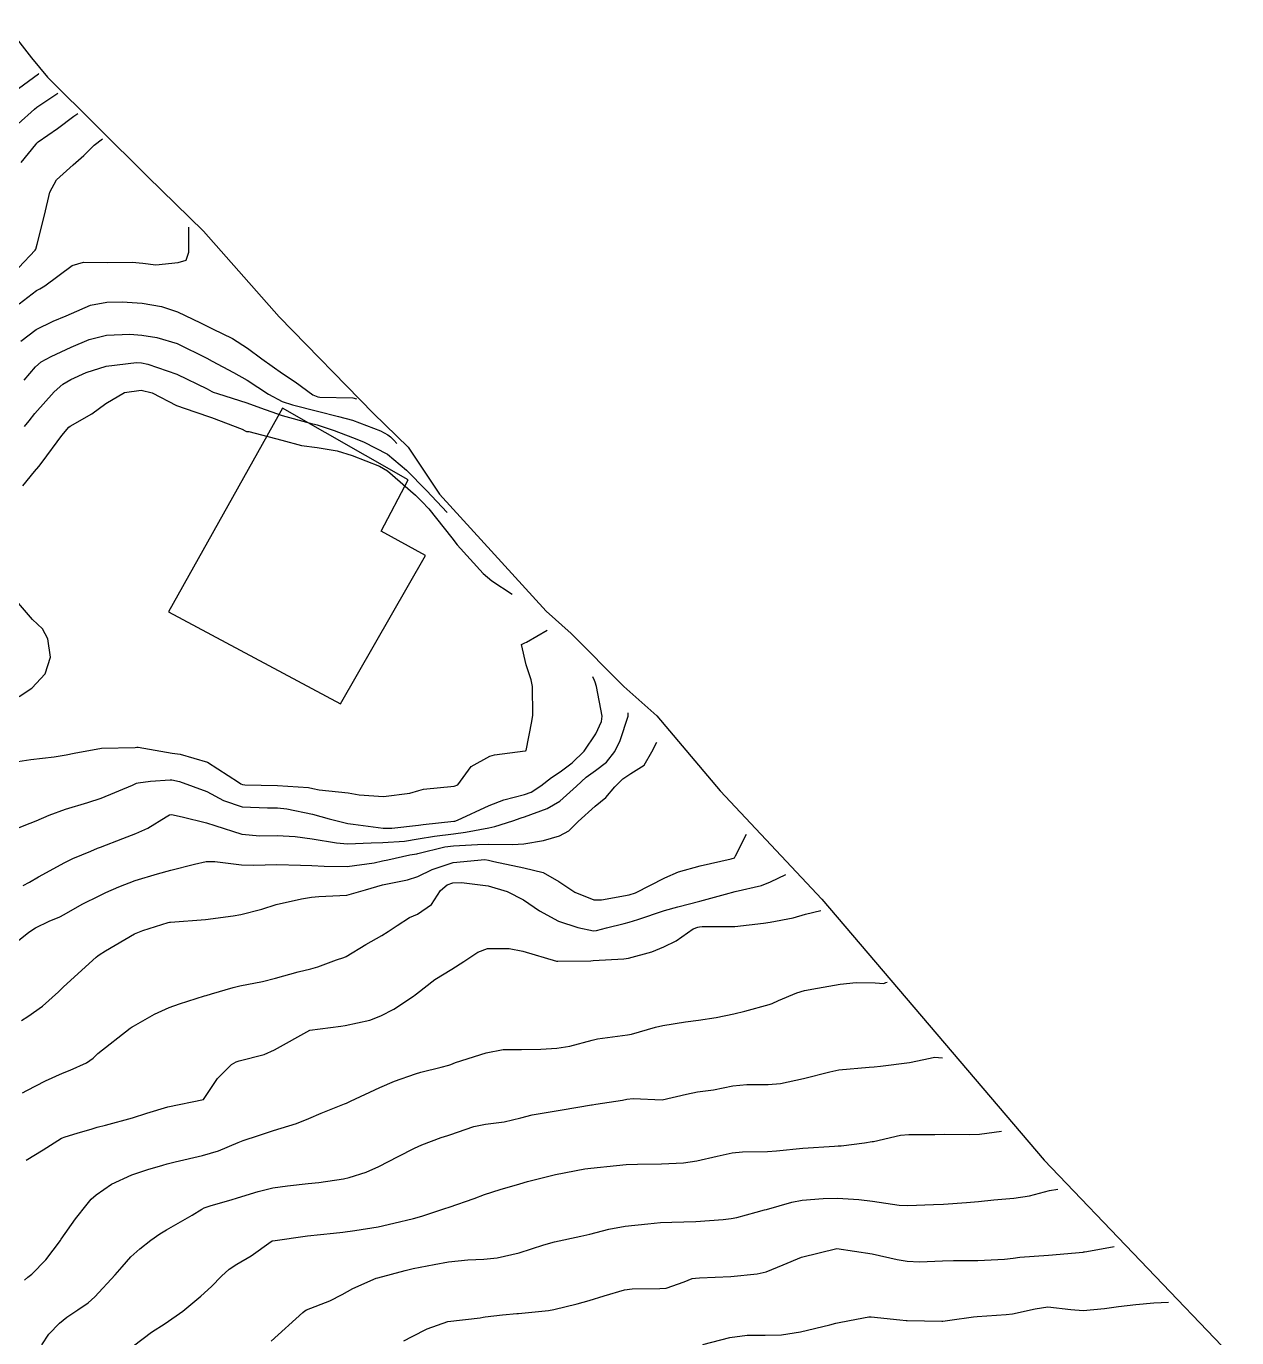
# Model space of a CAD drawing. Header units: metres. Extents: x 307586 to 320046, y 7427249 to 7434250.
# Drawn here: x 319064.4 to 319133, y 7429975.6 to 7430049.9 of the extents above; entities that cross this region are included whole.
import ezdxf

# ---------------------------------------------------------------- set-up
doc = ezdxf.new("R2010")
doc.units = ezdxf.units.M
doc.header["$MEASUREMENT"] = 0
for name, color, linetype in [('Area', 45, 'Continuous'), ('Curvas de Nivel 1m', 11, 'Continuous'), ('Curvas de Nivel 5m', 15, 'Continuous'), ('Edificações', 30, 'Continuous')]:
    doc.layers.add(name, color=color, linetype=linetype)

msp = doc.modelspace()

# ---------------------------------------------------------------- linework, layer by layer
at = {"layer": 'Area'}
msp.add_polyline3d([(319063.313, 7430049.926, 781.017), (319064.706, 7430048.134, 782.448), (319065.615, 7430047.037, 783.597), (319071.282, 7430041.407, 786.737), (319074.456, 7430038.308, 790.967), (319078.747, 7430033.452, 788.787), (319084.092, 7430027.977, 796.027), (319086.063, 7430026.068, 792.028), (319087.826, 7430023.407, 791.898), (319093.878, 7430016.779, 791.897), (319095.294, 7430015.516, 791.986), (319098.274, 7430012.516, 792.296), (319100.143, 7430010.851, 794.197), (319103.734, 7430006.599, 795.587), (319109.499, 7430000.455, 798.737), (319122.097, 7429985.669, 802.197), (319133.018, 7429974.265, 806.188)], dxfattribs=at)
at = {"layer": 'Curvas de Nivel 1m', "flags": 128}
for points, elevation in [([(319063.97, 7430046.406), (319065.118, 7430047.23), (319065.133, 7430047.24)], 783), ([(319063.958, 7430044.394), (319064.892, 7430045.232), (319065.019, 7430045.336), (319065.125, 7430045.414), (319066.213, 7430046.14)], 784), ([(319063.991, 7430036.262), (319064.928, 7430037.231), (319064.958, 7430037.296), (319065.026, 7430037.577), (319065.458, 7430039.224), (319065.757, 7430040.525), (319066.134, 7430041.214), (319067.082, 7430042.066), (319067.688, 7430042.593), (319068.266, 7430043.188), (319068.733, 7430043.55)], 786), ([(319064.023, 7430034.204), (319064.999, 7430034.942), (319065.178, 7430035.049), (319065.461, 7430035.223), (319067.015, 7430036.36), (319067.657, 7430036.553), (319069.017, 7430036.539), (319070.412, 7430036.554), (319071.016, 7430036.497), (319071.753, 7430036.405), (319073.017, 7430036.533), (319073.475, 7430036.669), (319073.635, 7430037.124), (319073.623, 7430038.54)], 787), ([(319064.114, 7430032.085), (319064.968, 7430032.749), (319065.947, 7430033.215), (319066.673, 7430033.509), (319066.98, 7430033.652), (319068.059, 7430034.117), (319068.99, 7430034.29), (319069.855, 7430034.302), (319070.989, 7430034.228), (319072.074, 7430034.051), (319072.982, 7430033.75), (319074.293, 7430033.117), (319074.97, 7430032.786), (319076.109, 7430032.237), (319076.959, 7430031.684), (319077.76, 7430031.072), (319078.945, 7430030.245), (319079.66, 7430029.77), (319080.664, 7430029.034), (319080.931, 7430028.932), (319081.046, 7430028.914), (319082.931, 7430028.861), (319083.123, 7430028.81)], 788), ([(319064.306, 7430029.863), (319064.944, 7430030.632), (319065.269, 7430030.904), (319065.82, 7430031.217), (319066.958, 7430031.748), (319067.977, 7430032.176), (319068.965, 7430032.424), (319070.285, 7430032.479), (319070.966, 7430032.422), (319071.821, 7430032.285), (319072.961, 7430031.94), (319074.648, 7430031.113), (319074.951, 7430030.937), (319076.162, 7430030.309), (319076.941, 7430029.876), (319078.136, 7430029.068), (319078.927, 7430028.655), (319079.499, 7430028.477), (319080.919, 7430028.117), (319082.115, 7430027.818), (319082.912, 7430027.61), (319084.485, 7430026.994), (319084.901, 7430026.781), (319085.064, 7430026.657), (319085.239, 7430026.473), (319085.413, 7430026.29)], 789), ([(319064.216, 7430023.883), (319064.875, 7430024.688), (319065.127, 7430024.978), (319065.323, 7430025.223), (319066.423, 7430026.732), (319066.823, 7430027.201), (319066.904, 7430027.266), (319068.135, 7430027.964), (319068.917, 7430028.55), (319069.983, 7430029.164), (319070.934, 7430029.298), (319071.552, 7430029.144), (319072.922, 7430028.428), (319073.968, 7430028.069), (319074.913, 7430027.751), (319076.646, 7430027.084), (319076.819, 7430026.998), (319076.902, 7430026.969), (319077.028, 7430026.953), (319078.897, 7430026.471), (319080.014, 7430026.163), (319080.893, 7430026.047), (319082.038, 7430025.872), (319082.889, 7430025.595), (319084.427, 7430024.995), (319084.879, 7430024.731), (319086.475, 7430023.349), (319086.832, 7430023.003), (319087.228, 7430022.577), (319088.529, 7430020.943), (319088.829, 7430020.547), (319090.304, 7430018.918), (319090.807, 7430018.503), (319091.953, 7430017.74)], 791), ([(319064.01, 7430011.947), (319064.725, 7430012.418), (319065.493, 7430013.219), (319065.785, 7430014.177), (319065.643, 7430015.217), (319065.334, 7430015.787), (319064.774, 7430016.307), (319063.972, 7430017.238)], 791), ([(319063.692, 7430008.221), (319064.674, 7430008.377), (319065.996, 7430008.53), (319066.677, 7430008.635), (319067.136, 7430008.738), (319068.681, 7430009.013), (319070.587, 7430009.057), (319070.682, 7430009.067), (319070.766, 7430009.066), (319072.679, 7430008.732), (319073.135, 7430008.668), (319074.68, 7430008.232), (319076.441, 7430007.083), (319076.567, 7430006.987), (319076.662, 7430006.954), (319076.795, 7430006.945), (319078.661, 7430006.905), (319080.406, 7430006.779), (319080.66, 7430006.733), (319081.023, 7430006.663), (319082.658, 7430006.479), (319083.287, 7430006.374), (319084.656, 7430006.274), (319086.158, 7430006.468), (319086.66, 7430006.622), (319086.929, 7430006.689), (319088.662, 7430006.865), (319088.874, 7430006.937), (319089.632, 7430007.972), (319090.688, 7430008.57), (319090.96, 7430008.636), (319092.693, 7430008.868), (319092.711, 7430008.872), (319092.742, 7430008.89), (319093.07, 7430010.525), (319093.123, 7430010.886), (319093.11, 7430012.506), (319093.038, 7430012.887), (319092.746, 7430013.747), (319092.485, 7430014.893), (319092.669, 7430014.986), (319092.764, 7430015.025), (319093.933, 7430015.71)], 792), ([(319063.535, 7430004.335), (319064.636, 7430004.771), (319064.969, 7430004.894), (319065.715, 7430005.214), (319066.646, 7430005.555), (319067.907, 7430005.931), (319068.653, 7430006.18), (319070.432, 7430006.925), (319070.662, 7430007.036), (319070.75, 7430007.061), (319071.452, 7430007.142), (319072.568, 7430007.227), (319072.664, 7430007.22), (319073.099, 7430007.126), (319074.657, 7430006.562), (319075.601, 7430006.044), (319076.649, 7430005.687), (319078.083, 7430005.631), (319078.649, 7430005.634), (319079.174, 7430005.578), (319080.645, 7430005.278), (319081.579, 7430005.021), (319082.639, 7430004.755), (319082.937, 7430004.707), (319084.635, 7430004.477), (319085.143, 7430004.475), (319086.638, 7430004.647), (319086.914, 7430004.682), (319088.642, 7430004.876), (319088.697, 7430004.884), (319088.86, 7430004.937), (319090.652, 7430005.771), (319091.477, 7430006.079), (319092.658, 7430006.392), (319093.022, 7430006.523), (319093.574, 7430006.881), (319094.185, 7430007.36), (319094.675, 7430007.677), (319095.352, 7430008.191), (319096.036, 7430008.85), (319096.703, 7430009.834), (319097.015, 7430010.532), (319097.055, 7430010.837), (319096.73, 7430012.507), (319096.656, 7430012.765), (319096.625, 7430012.842), (319096.523, 7430013.05)], 793), ([(319064.242, 7430001.225), (319064.595, 7430001.429), (319065.1, 7430001.717), (319066.606, 7430002.546), (319067.048, 7430002.756), (319068.075, 7430003.185), (319068.456, 7430003.341), (319068.616, 7430003.401), (319069.887, 7430003.898), (319070.628, 7430004.178), (319071.298, 7430004.478), (319072.338, 7430005.133), (319072.533, 7430005.242), (319072.644, 7430005.253), (319073.252, 7430005.124), (319074.638, 7430004.783), (319075.11, 7430004.629), (319076.629, 7430004.146), (319077.652, 7430004.045), (319078.628, 7430004.076), (319079.66, 7430004.012), (319080.626, 7430003.874), (319081.99, 7430003.649), (319082.622, 7430003.604), (319083.963, 7430003.649), (319084.623, 7430003.665), (319085.848, 7430003.748), (319086.627, 7430003.869), (319087.544, 7430004.037), (319088.631, 7430004.162), (319089.316, 7430004.247), (319090.637, 7430004.499), (319090.973, 7430004.572), (319091.986, 7430004.897), (319092.459, 7430005.077), (319092.645, 7430005.133), (319093.938, 7430005.589), (319094.654, 7430006.017), (319095.59, 7430006.856), (319096.146, 7430007.373), (319096.677, 7430007.759), (319097.3, 7430008.218), (319097.78, 7430008.829), (319098.068, 7430009.458), (319098.52, 7430010.822), (319098.523, 7430011.01)], 794), ([(319064.148, 7429993.576), (319064.502, 7429993.817), (319065.329, 7429994.394), (319066.236, 7429995.203), (319066.526, 7429995.485), (319068.37, 7429997.182), (319068.473, 7429997.251), (319068.544, 7429997.298), (319068.898, 7429997.527), (319070.556, 7429998.491), (319071.018, 7429998.686), (319072.457, 7429999.131), (319072.539, 7429999.154), (319072.563, 7429999.158), (319072.598, 7429999.164), (319074.575, 7429999.316), (319076.146, 7429999.516), (319076.578, 7429999.592), (319077.764, 7429999.885), (319078.584, 7430000.159), (319080.023, 7430000.474), (319080.588, 7430000.579), (319080.996, 7430000.619), (319082.59, 7430000.694), (319083.641, 7430000.994), (319084.596, 7430001.267), (319086.012, 7430001.553), (319086.601, 7430001.743), (319087.421, 7430002.136), (319088.609, 7430002.54), (319090.396, 7430002.698), (319090.611, 7430002.673), (319090.921, 7430002.595), (319092.606, 7430002.237), (319093.703, 7430001.973), (319094.599, 7430001.462), (319095.496, 7430000.851), (319096.589, 7430000.428), (319097.011, 7430000.414), (319098.592, 7430000.705), (319098.944, 7430000.815), (319100.602, 7430001.67), (319101.381, 7430002.006), (319102.609, 7430002.347), (319104.362, 7430002.744), (319104.549, 7430002.806), (319104.615, 7430002.906), (319105.233, 7430004.14)], 796), ([(319064.194, 7429989.476), (319064.449, 7429989.62), (319065.511, 7429990.156), (319066.464, 7429990.59), (319066.9, 7429990.762), (319067.832, 7429991.186), (319068.203, 7429991.455), (319068.478, 7429991.71), (319070.312, 7429993.153), (319070.422, 7429993.224), (319070.495, 7429993.269), (319071.691, 7429993.952), (319072.511, 7429994.317), (319073.101, 7429994.534), (319074.521, 7429994.979), (319074.615, 7429995.006), (319074.912, 7429995.096), (319076.15, 7429995.461), (319076.528, 7429995.543), (319077.796, 7429995.802), (319078.532, 7429995.991), (319079.831, 7429996.335), (319080.538, 7429996.511), (319080.936, 7429996.629), (319081.998, 7429997.015), (319082.406, 7429997.151), (319082.546, 7429997.208), (319083.667, 7429997.883), (319084.564, 7429998.407), (319084.924, 7429998.62), (319085.435, 7429998.971), (319086.129, 7429999.413), (319086.579, 7429999.618), (319087.377, 7430000.16), (319087.9, 7430000.947), (319088.274, 7430001.265), (319088.597, 7430001.382), (319089.074, 7430001.409), (319090.596, 7430001.218), (319091.677, 7430000.899), (319092.588, 7430000.414), (319093.502, 7429999.796), (319094.576, 7429999.207), (319095.672, 7429998.849), (319096.57, 7429998.671), (319096.733, 7429998.676), (319097.307, 7429998.833), (319098.309, 7429999.089), (319098.576, 7429999.156), (319099.073, 7429999.308), (319100.583, 7429999.818), (319101.339, 7430000.029), (319102.589, 7430000.349), (319104.037, 7430000.748), (319104.594, 7430000.892), (319106.082, 7430001.241), (319106.6, 7430001.434), (319107.463, 7430001.86)], 797), ([(319064.407, 7429985.66), (319065.365, 7429986.259), (319066.42, 7429986.913), (319066.618, 7429987.001), (319067.309, 7429987.191), (319068.159, 7429987.449), (319068.426, 7429987.531), (319068.913, 7429987.658), (319070.432, 7429988.06), (319071.24, 7429988.337), (319072.439, 7429988.688), (319074.453, 7429989.1), (319075.261, 7429990.296), (319076.04, 7429991.084), (319076.312, 7429991.244), (319076.475, 7429991.296), (319077.89, 7429991.654), (319078.482, 7429991.92), (319080.493, 7429993.03), (319082.239, 7429993.27), (319082.497, 7429993.304), (319083.886, 7429993.606), (319084.506, 7429993.842), (319085.249, 7429994.235), (319086.359, 7429994.962), (319086.451, 7429995.033), (319086.524, 7429995.092), (319087.57, 7429995.913), (319088.539, 7429996.501), (319089.22, 7429996.93), (319090.008, 7429997.462), (319090.554, 7429997.667), (319091.787, 7429997.666), (319092.552, 7429997.516), (319094.461, 7429996.944), (319094.544, 7429996.938), (319096.413, 7429996.973), (319096.545, 7429996.977), (319098.282, 7429997.087), (319098.547, 7429997.12), (319099.876, 7429997.478), (319100.557, 7429997.755), (319101.254, 7429998.091), (319102.217, 7429998.774), (319102.479, 7429998.866), (319102.574, 7429998.886), (319102.714, 7429998.907), (319104.575, 7429998.902), (319106.197, 7429999.103), (319106.577, 7429999.163), (319107.881, 7429999.406), (319108.582, 7429999.617), (319109.453, 7429999.82)], 798), ([(319064.319, 7429978.863), (319064.509, 7429979.03), (319064.739, 7429979.216), (319065.526, 7429980.017), (319066.352, 7429981.126), (319066.379, 7429981.173), (319066.399, 7429981.2), (319067.212, 7429982.344), (319067.864, 7429983.185), (319068.103, 7429983.457), (319068.381, 7429983.712), (319069.239, 7429984.318), (319070.398, 7429984.846), (319070.625, 7429984.922), (319071.301, 7429985.141), (319072.151, 7429985.387), (319072.406, 7429985.458), (319072.857, 7429985.573), (319074.411, 7429985.94), (319075.302, 7429986.203), (319076.419, 7429986.679), (319076.707, 7429986.79), (319077.585, 7429987.068), (319078.208, 7429987.28), (319078.427, 7429987.358), (319079.727, 7429987.748), (319080.438, 7429988.025), (319081.128, 7429988.337), (319082.451, 7429988.858), (319082.56, 7429988.9), (319082.794, 7429989.005), (319084.461, 7429989.789), (319085.289, 7429990.148), (319086.469, 7429990.559), (319086.776, 7429990.651), (319087.93, 7429990.945), (319088.355, 7429991.06), (319088.474, 7429991.096), (319088.735, 7429991.196), (319090.481, 7429991.756), (319091.451, 7429991.932), (319092.483, 7429991.947), (319093.569, 7429991.959), (319094.484, 7429992.009), (319095.217, 7429992.122), (319096.489, 7429992.473), (319096.791, 7429992.536), (319098.492, 7429992.766), (319098.72, 7429992.817), (319100.081, 7429993.215), (319100.501, 7429993.304), (319101.777, 7429993.504), (319102.505, 7429993.602), (319103.506, 7429993.757), (319104.511, 7429993.958), (319105.143, 7429994.104), (319106.52, 7429994.496), (319106.684, 7429994.555), (319107.049, 7429994.715), (319108.086, 7429995.146), (319108.529, 7429995.275), (319109.266, 7429995.425), (319110.533, 7429995.65), (319111.457, 7429995.737), (319112.534, 7429995.71), (319113.015, 7429995.674), (319113.136, 7429995.737), (319113.203, 7429995.75)], 799), ([(319070.502, 7429975.148), (319071.512, 7429975.916), (319072.296, 7429976.421), (319073.293, 7429977.115), (319074.316, 7429977.964), (319074.906, 7429978.512), (319075.472, 7429979.089), (319075.92, 7429979.501), (319076.34, 7429979.781), (319077.162, 7429980.254), (319078.292, 7429981.061), (319078.331, 7429981.083), (319078.353, 7429981.09), (319078.39, 7429981.096), (319080.356, 7429981.385), (319081.833, 7429981.54), (319082.359, 7429981.593), (319083.04, 7429981.68), (319084.362, 7429981.896), (319085.242, 7429982.093), (319086.367, 7429982.37), (319086.826, 7429982.498), (319088.187, 7429982.942), (319088.319, 7429982.995), (319088.374, 7429983.015), (319089.796, 7429983.505), (319090.385, 7429983.719), (319091.278, 7429984.013), (319092.395, 7429984.335), (319092.824, 7429984.456), (319094.403, 7429984.86), (319096.076, 7429985.173), (319096.407, 7429985.22), (319097.862, 7429985.372), (319098.409, 7429985.421), (319099.05, 7429985.451), (319100.41, 7429985.47), (319101.667, 7429985.52), (319102.412, 7429985.633), (319103.562, 7429985.901), (319104.416, 7429986.081), (319105.013, 7429986.138), (319106.417, 7429986.168), (319106.932, 7429986.201), (319108.419, 7429986.351), (319110.218, 7429986.47), (319110.421, 7429986.474), (319110.605, 7429986.485), (319111.922, 7429986.655), (319112.354, 7429986.721), (319112.424, 7429986.735), (319113.963, 7429987.094), (319114.431, 7429987.129), (319115.909, 7429987.127), (319116.431, 7429987.139), (319117.89, 7429987.127), (319118.431, 7429987.147), (319119.683, 7429987.32)], 801), ([(319078.287, 7429975.421), (319080.09, 7429977.033), (319080.203, 7429977.133), (319080.305, 7429977.188), (319081.626, 7429977.704), (319082.319, 7429978.064), (319082.929, 7429978.396), (319084.247, 7429978.981), (319084.333, 7429979.007), (319085.882, 7429979.42), (319086.339, 7429979.523), (319087.526, 7429979.764), (319088.343, 7429979.911), (319089.45, 7429980.029), (319090.344, 7429980.06), (319091.112, 7429980.136), (319092.348, 7429980.417), (319093.754, 7429980.869), (319094.355, 7429981.041), (319095.848, 7429981.356), (319096.359, 7429981.485), (319097.426, 7429981.766), (319098.364, 7429981.928), (319099.633, 7429982.069), (319100.366, 7429982.13), (319100.999, 7429982.151), (319102.367, 7429982.192), (319103.92, 7429982.298), (319104.369, 7429982.357), (319104.68, 7429982.426), (319105.789, 7429982.726), (319106.248, 7429982.848), (319106.375, 7429982.883), (319107.794, 7429983.294), (319108.383, 7429983.398), (319109.572, 7429983.496), (319110.386, 7429983.524), (319111.602, 7429983.441), (319112.383, 7429983.339), (319113.881, 7429983.127), (319114.38, 7429983.106), (319115.835, 7429983.159), (319116.389, 7429983.176), (319117.708, 7429983.268), (319118.39, 7429983.336), (319119.245, 7429983.42), (319120.393, 7429983.521), (319121.28, 7429983.655), (319122.397, 7429983.944), (319122.883, 7429984.03)], 802), ([(319085.817, 7429975.435), (319086.29, 7429975.677), (319087.137, 7429976.109), (319088.299, 7429976.524), (319090.133, 7429976.744), (319090.302, 7429976.775), (319090.415, 7429976.795), (319091.403, 7429976.899), (319092.216, 7429976.979), (319092.304, 7429976.986), (319094.013, 7429977.159), (319094.308, 7429977.211), (319095.637, 7429977.523), (319096.316, 7429977.71), (319097.167, 7429977.985), (319098.326, 7429978.326), (319098.755, 7429978.385), (319100.327, 7429978.388), (319100.69, 7429978.424), (319101.694, 7429978.776), (319102.15, 7429978.957), (319102.335, 7429978.987), (319102.566, 7429978.997), (319104.336, 7429979.076), (319105.832, 7429979.231), (319106.339, 7429979.35), (319107.307, 7429979.747), (319108.348, 7429980.165), (319110.353, 7429980.67), (319112.35, 7429980.361), (319113.766, 7429980.048), (319114.346, 7429979.95), (319115.046, 7429979.913), (319116.347, 7429979.967), (319116.959, 7429979.982), (319118.347, 7429979.976), (319119.848, 7429980.058), (319120.349, 7429980.116), (319120.73, 7429980.166), (319122.351, 7429980.294), (319124.316, 7429980.464), (319124.353, 7429980.466), (319124.385, 7429980.467), (319124.528, 7429980.498), (319126.063, 7429980.78)], 803), ([(319102.75, 7429975.225), (319104.292, 7429975.613), (319105.27, 7429975.753), (319106.293, 7429975.762), (319107.226, 7429975.779), (319108.295, 7429975.944), (319109.953, 7429976.329), (319110.301, 7429976.429), (319110.491, 7429976.479), (319111.465, 7429976.658), (319112.173, 7429976.784), (319112.305, 7429976.788), (319113.922, 7429976.626), (319114.273, 7429976.591), (319114.303, 7429976.59), (319114.333, 7429976.589), (319116.302, 7429976.54), (319116.358, 7429976.544), (319116.756, 7429976.595), (319118.104, 7429976.784), (319118.306, 7429976.802), (319119.941, 7429976.923), (319120.309, 7429976.967), (319121.602, 7429977.249), (319122.315, 7429977.356), (319123.612, 7429977.212), (319124.313, 7429977.144), (319125.53, 7429977.273), (319126.317, 7429977.386), (319127.301, 7429977.487), (319128.32, 7429977.578), (319129.143, 7429977.63)], 804)]:
    msp.add_lwpolyline(points, dxfattribs=dict(at, elevation=elevation))
at = {"layer": 'Curvas de Nivel 5m', "flags": 128}
for points, elevation in [([(319064.122, 7430042.2), (319064.95, 7430043.231), (319065.02, 7430043.305), (319065.095, 7430043.366), (319066.195, 7430044.125), (319067.117, 7430044.834), (319067.333, 7430044.99)], 785), ([(319064.308, 7430027.236), (319064.577, 7430027.563), (319064.91, 7430027.975), (319065.991, 7430029.214), (319066.49, 7430029.646), (319066.934, 7430029.908), (319067.818, 7430030.313), (319068.945, 7430030.664), (319070.665, 7430030.871), (319070.95, 7430030.86), (319071.312, 7430030.784), (319072.944, 7430030.207), (319074.673, 7430029.376), (319074.934, 7430029.231), (319075.017, 7430029.192), (319075.261, 7430029.105), (319076.925, 7430028.581), (319077.684, 7430028.31), (319078.915, 7430027.859), (319080.505, 7430027.44), (319080.908, 7430027.344), (319081.86, 7430027.02), (319082.899, 7430026.621), (319083.523, 7430026.378), (319084.89, 7430025.681), (319085.974, 7430024.776), (319087.095, 7430023.616), (319088.273, 7430022.38)], 790), ([(319062.883, 7429997.245), (319064.557, 7429998.586), (319064.934, 7429998.841), (319065.715, 7429999.208), (319066.317, 7429999.452), (319066.569, 7429999.585), (319067.583, 7430000.185), (319068.585, 7430000.675), (319068.933, 7430000.829), (319069.662, 7430001.164), (319070.597, 7430001.514), (319071.848, 7430001.89), (319072.603, 7430002.104), (319073.943, 7430002.446), (319074.608, 7430002.596), (319075.1, 7430002.603), (319076.606, 7430002.401), (319077.291, 7430002.388), (319078.607, 7430002.425), (319079.96, 7430002.394), (319080.606, 7430002.376), (319081.303, 7430002.326), (319082.606, 7430002.302), (319084.141, 7430002.52), (319084.609, 7430002.623), (319084.898, 7430002.69), (319086.145, 7430002.965), (319086.543, 7430003.032), (319086.614, 7430003.044), (319088.144, 7430003.421), (319088.621, 7430003.479), (319089.99, 7430003.552), (319090.623, 7430003.571), (319091.963, 7430003.556), (319092.623, 7430003.589), (319093.725, 7430003.775), (319094.631, 7430004.049), (319095.161, 7430004.336), (319095.694, 7430004.854), (319096.652, 7430005.72), (319097.263, 7430006.227), (319097.779, 7430006.829), (319098.223, 7430007.271), (319098.674, 7430007.585), (319099.433, 7430008.057), (319099.874, 7430008.802), (319100.143, 7430009.36)], 795), ([(319065.293, 7429975.21), (319065.695, 7429975.8), (319066.295, 7429976.433), (319066.717, 7429976.777), (319067.339, 7429977.19), (319067.915, 7429977.576), (319068.31, 7429977.92), (319069.461, 7429979.163), (319069.853, 7429979.634), (319070.338, 7429980.184), (319070.849, 7429980.641), (319071.478, 7429981.139), (319071.989, 7429981.501), (319072.359, 7429981.723), (319073.811, 7429982.552), (319074.371, 7429982.894), (319074.505, 7429982.965), (319074.886, 7429983.095), (319076.034, 7429983.427), (319076.38, 7429983.533), (319077.559, 7429983.895), (319078.389, 7429984.102), (319079.221, 7429984.217), (319080.393, 7429984.339), (319081.005, 7429984.412), (319082.397, 7429984.612), (319082.721, 7429984.683), (319083.688, 7429984.991), (319084.406, 7429985.311), (319085.496, 7429985.886), (319086.417, 7429986.35), (319086.836, 7429986.539), (319087.936, 7429986.945), (319088.301, 7429987.065), (319088.425, 7429987.11), (319089.775, 7429987.578), (319090.435, 7429987.701), (319091.491, 7429987.845), (319092.441, 7429988.075), (319093.078, 7429988.246), (319094.447, 7429988.474), (319094.787, 7429988.518), (319096.452, 7429988.797), (319096.488, 7429988.804), (319096.703, 7429988.838), (319098.207, 7429989.071), (319098.456, 7429989.121), (319098.805, 7429989.163), (319100.456, 7429989.082), (319101.827, 7429989.408), (319102.461, 7429989.538), (319103.361, 7429989.656), (319104.464, 7429989.877), (319105.243, 7429989.954), (319106.465, 7429989.955), (319107.162, 7429990.017), (319108.469, 7429990.296), (319109.96, 7429990.678), (319110.474, 7429990.782), (319112.181, 7429990.948), (319112.476, 7429990.962), (319112.825, 7429990.993), (319114.479, 7429991.199), (319115.642, 7429991.448), (319115.882, 7429991.51), (319116.343, 7429991.46)], 800)]:
    msp.add_lwpolyline(points, dxfattribs=dict(at, elevation=elevation))
at = {"layer": 'Edificações'}
msp.add_lwpolyline([(319082.221, 7430011.526), (319087.042, 7430019.927), (319084.529, 7430021.31), (319086.068, 7430024.229), (319078.939, 7430028.276), (319072.477, 7430016.751), (319082.221, 7430011.526)], dxfattribs=at)

doc.saveas('drawing.dxf')
